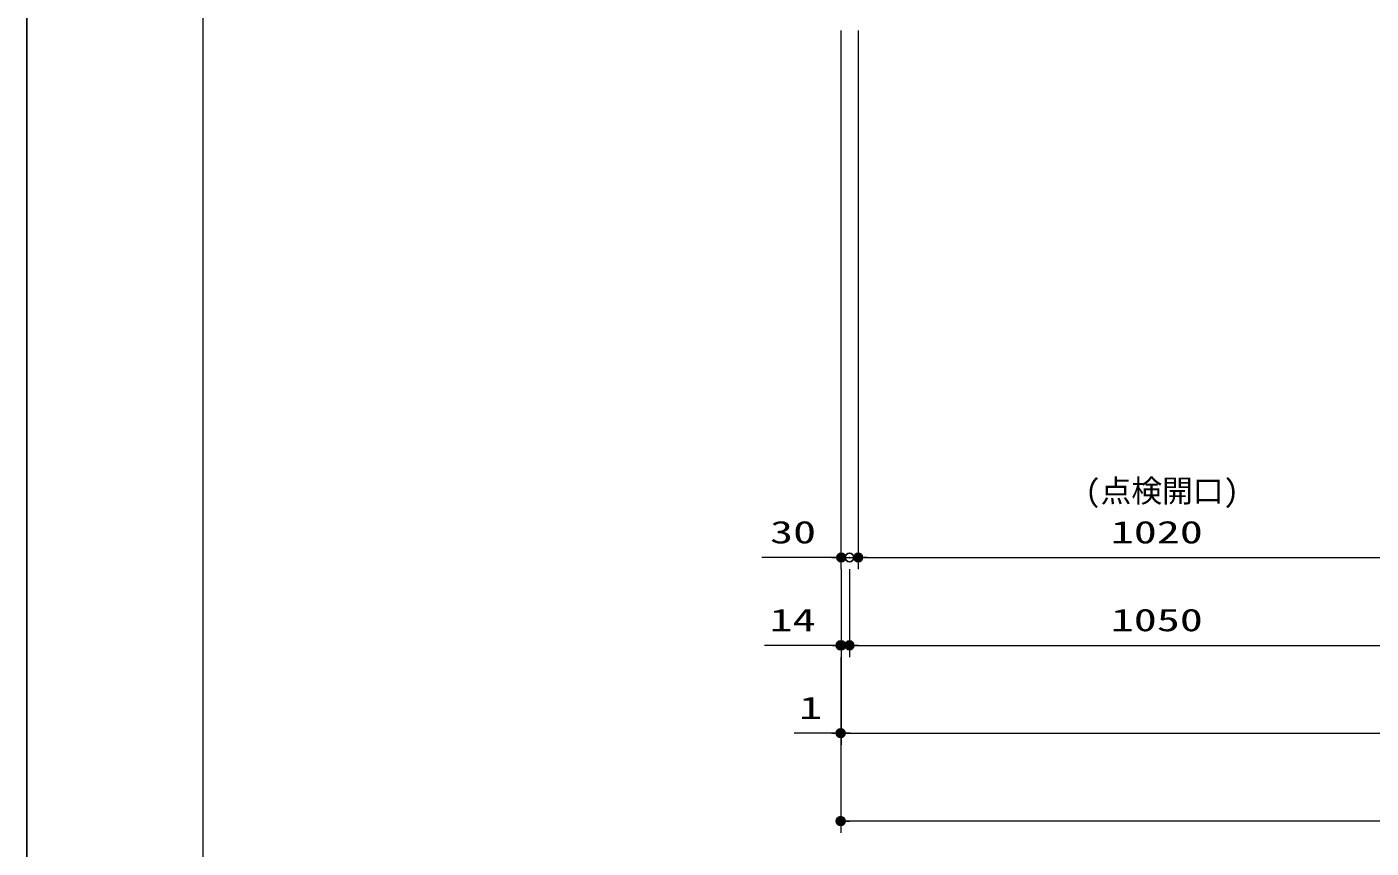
# Model space of a CAD drawing. Units: millimetres, scale not verified. Extents: x -9797 to 9797, y -4555 to 4555.
# Drawn here: x -9697 to -7403, y -3332 to -1930 of the extents above; entities that cross this region are included whole.
import ezdxf
from ezdxf.enums import TextEntityAlignment as Align

# ---------------------------------------------------------------- set-up
doc = ezdxf.new("R2010")
doc.units = ezdxf.units.MM
doc.header["$LTSCALE"] = 30
doc.header["$PDMODE"] = 32
doc.header["$PDSIZE"] = 15
for name, color, linetype, lineweight in [('0-0_0', 7, 'Continuous', 25), ('0-2_寸法ﾚｲﾔｰ', 30, 'Continuous', 13), ('0-3_DEFPOINTS', 7, 'Continuous', 25), ('0-6_図面枠', 3, 'Continuous', 15)]:
    doc.layers.add(name, color=color, linetype=linetype, lineweight=lineweight)
doc.styles.add('ＭＳ ゴシック', font='')
doc.styles.get('ＭＳ ゴシック').set_extended_font_data('MS Gothic')

# ---------------------------------------------------------------- blocks, each defined once
blk = doc.blocks.new('_DOT')
at = {"layer": '0-0_0', "color": 30}
blk.add_line((-15, 0), (-30, 0), dxfattribs=at)
for points in [[(0, 0), (-15, 0), (-14.88, 1.88)], [(0, 0), (-14.88, -1.88), (-15, 0)], [(0, 0), (-14.88, 1.88), (-14.53, 3.73)], [(0, 0), (-14.53, -3.73), (-14.88, -1.88)], [(0, 0), (-14.53, 3.73), (-13.95, 5.52)], [(0, 0), (-13.95, -5.52), (-14.53, -3.73)], [(0, 0), (-13.95, 5.52), (-13.14, 7.23)], [(0, 0), (-13.14, -7.23), (-13.95, -5.52)], [(0, 0), (-13.14, 7.23), (-12.14, 8.82)], [(0, 0), (-12.14, -8.82), (-13.14, -7.23)], [(0, 0), (-12.14, 8.82), (-10.93, 10.27)], [(0, 0), (-10.93, -10.27), (-12.14, -8.82)], [(0, 0), (-10.93, 10.27), (-9.56, 11.56)], [(0, 0), (-9.56, -11.56), (-10.93, -10.27)], [(0, 0), (-9.56, 11.56), (-8.04, 12.66)], [(0, 0), (-8.04, -12.66), (-9.56, -11.56)], [(0, 0), (-8.04, 12.66), (-6.39, 13.57)], [(0, 0), (-6.39, -13.57), (-8.04, -12.66)], [(0, 0), (-6.39, 13.57), (-4.64, 14.27)], [(0, 0), (-4.64, -14.27), (-6.39, -13.57)], [(0, 0), (-4.64, 14.27), (-2.81, 14.73)], [(0, 0), (-2.81, -14.73), (-4.64, -14.27)], [(0, 0), (-2.81, 14.73), (-0.94, 14.97)], [(0, 0), (-0.94, -14.97), (-2.81, -14.73)], [(0, 0), (-0.94, 14.97), (0.94, 14.97)], [(0, 0), (0.94, -14.97), (-0.94, -14.97)], [(0, 0), (0.94, 14.97), (2.81, 14.73)], [(0, 0), (2.81, 14.73), (4.64, 14.27)], [(0, 0), (4.64, 14.27), (6.39, 13.57)], [(0, 0), (6.39, 13.57), (8.04, 12.66)], [(0, 0), (8.04, 12.66), (9.56, 11.56)], [(0, 0), (9.56, 11.56), (10.93, 10.27)], [(0, 0), (10.93, 10.27), (12.14, 8.82)], [(0, 0), (12.14, 8.82), (13.14, 7.23)], [(0, 0), (13.14, 7.23), (13.95, 5.52)], [(0, 0), (13.95, 5.52), (14.53, 3.73)], [(0, 0), (14.53, 3.73), (14.88, 1.88)], [(0, 0), (14.88, 1.88), (15, 0)], [(0, 0), (2.81, -14.73), (0.94, -14.97)], [(0, 0), (4.64, -14.27), (2.81, -14.73)], [(0, 0), (6.39, -13.57), (4.64, -14.27)], [(0, 0), (8.04, -12.66), (6.39, -13.57)], [(0, 0), (9.56, -11.56), (8.04, -12.66)], [(0, 0), (10.93, -10.27), (9.56, -11.56)], [(0, 0), (12.14, -8.82), (10.93, -10.27)], [(0, 0), (13.14, -7.23), (12.14, -8.82)], [(0, 0), (13.95, -5.52), (13.14, -7.23)], [(0, 0), (14.53, -3.73), (13.95, -5.52)], [(0, 0), (14.88, -1.88), (14.53, -3.73)], [(0, 0), (15, 0), (14.88, -1.88)]]:
    blk.add_solid(points, dxfattribs=at)

msp = doc.modelspace()

# ---------------------------------------------------------------- linework, layer by layer
at = {"layer": '0-2_寸法ﾚｲﾔｰ'}
for p, q in [((-8308.51, -1935.93), (-8308.51, -2855.93)), ((-8278.51, -1935.93), (-8278.51, -2855.93)), ((-8278.51, -1935.93), (-8278.51, -2855.93)), ((-8308.51, -2835.93), (-8443.28, -2835.93)), ((-8323.51, -2835.93), (-8338.51, -2835.93)), ((-8308.51, -2835.93), (-8278.51, -2835.93)), ((-8263.51, -2835.93), (-7273.51, -2835.93)), ((-8263.51, -2835.93), (-8248.51, -2835.93)), ((-8307.51, -2855.93), (-8307.51, -3155.93)), ((-8307.51, -2855.93), (-8307.51, -3005.93)), ((-8293.51, -2855.93), (-8293.51, -3005.93)), ((-8293.51, -2855.93), (-8293.51, -3005.93)), ((-8307.51, -2985.93), (-8438.51, -2985.93)), ((-8322.51, -2985.93), (-8337.51, -2985.93)), ((-8307.51, -2985.93), (-8293.51, -2985.93)), ((-8278.51, -2985.93), (-7258.51, -2985.93)), ((-8278.51, -2985.93), (-8263.51, -2985.93)), ((-8308.51, -3005.93), (-8308.51, -3305.93)), ((-8308.51, -3005.93), (-8308.51, -3155.93)), ((-8307.51, -3005.93), (-8307.51, -3155.93)), ((-8308.51, -3135.93), (-8388.04, -3135.93)), ((-8323.51, -3135.93), (-8338.51, -3135.93)), ((-8307.51, -3135.93), (-8308.51, -3135.93)), ((-8292.51, -3135.93), (-5624.51, -3135.93)), ((-8292.51, -3135.93), (-8277.51, -3135.93)), ((-5623.51, -3285.93), (-8293.51, -3285.93))]:
    msp.add_line(p, q, dxfattribs=at)
at = {"layer": '0-3_DEFPOINTS'}
msp.add_line((-9697.23, -4455), (-9697.23, 4455), dxfattribs=at)
for p in [(-8307.51, -2835.93), (-8307.51, -2835.93), (-8293.51, -2835.93), (-8278.51, -2835.93), (-8308.51, -2985.93), (-8308.51, -2985.93), (-8307.51, -2985.93), (-8293.51, -2985.93), (-8308.51, -3135.93), (-8308.51, -3285.93)]:
    msp.add_point(p, dxfattribs=at)
at = {"layer": '0-6_図面枠'}
msp.add_lwpolyline([(-9397.23, -4155), (2602.77, -4155), (2602.77, 4155), (-9397.23, 4155)], close=True, dxfattribs=at)

# ---------------------------------------------------------------- block references
at = {"layer": '0-2_寸法ﾚｲﾔｰ', "xscale": 0.5, "yscale": 0.5}
for p in [(-8308.51, -2835.93), (-8307.51, -2985.93), (-8308.51, -3135.93)]:
    msp.add_blockref('_DOT', p, dxfattribs=at)
at = {"layer": '0-2_寸法ﾚｲﾔｰ', "xscale": 0.5, "yscale": 0.5, "rotation": 180}
for p in [(-8278.51, -2835.93), (-8278.51, -2835.93), (-8293.51, -2985.93), (-8293.51, -2985.93), (-8307.51, -3135.93), (-8307.51, -3135.93), (-8308.51, -3285.93)]:
    msp.add_blockref('_DOT', p, dxfattribs=at)

# ---------------------------------------------------------------- texts
at = {"layer": '0-2_寸法ﾚｲﾔｰ', "style": 'ＭＳ ゴシック'}
msp.add_text('(点検開口)', height=38.48, dxfattribs=at).set_placement((-7891.18, -2752.85), align=Align.BOTTOM_LEFT)
at = {"layer": '0-2_寸法ﾚｲﾔｰ', "style": 'ＭＳ ゴシック', "width": 1.5}
for s, p in [('30', (-8428.99, -2823.33)), ('1020', (-7847.56, -2823.33)), ('14', (-8429.94, -2973.33)), ('1050', (-7847.56, -2973.33)), ('1', (-8379.47, -3123.33))]:
    msp.add_text(s, height=38.49, dxfattribs=at).set_placement(p, align=Align.BOTTOM_LEFT)

doc.saveas('drawing.dxf')
